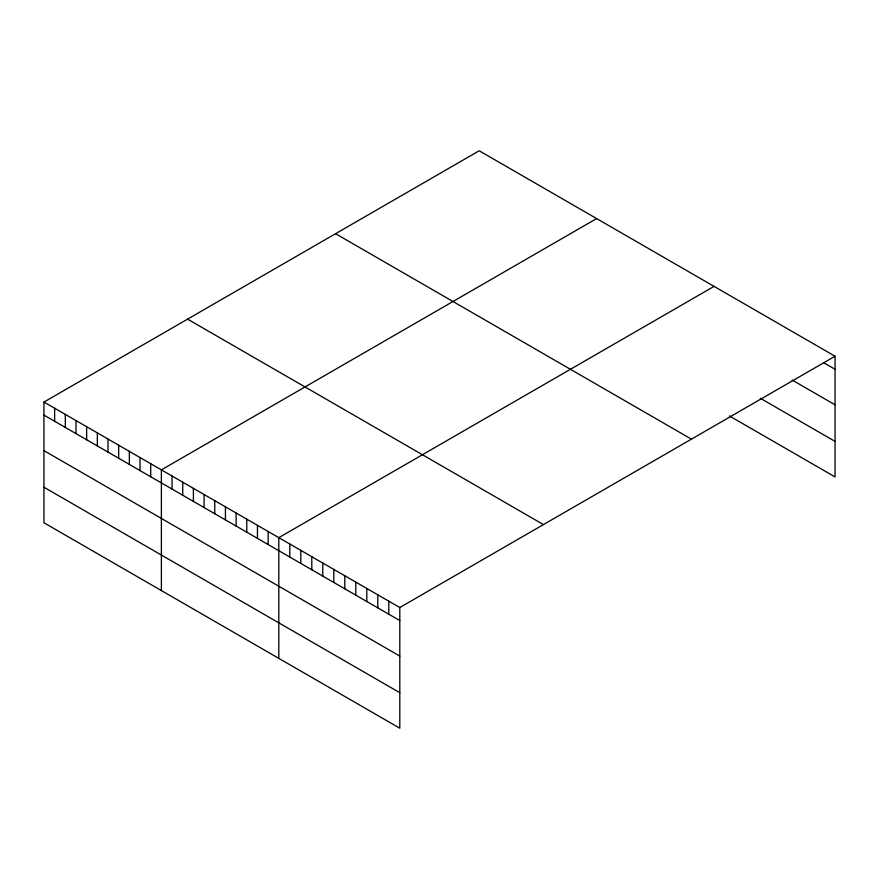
<?xml version="1.0" encoding="UTF-8"?>
<svg xmlns="http://www.w3.org/2000/svg" width="879" height="879" viewBox="0 0 879 879"><rect width="100%" height="100%" fill="white"/><g stroke="black" fill="none" stroke-linecap="round" stroke-linejoin="round"><path stroke-width="1.32" d="M835.05 356.226L399.802 607.521L399.802 728.219L43.95 522.774L43.95 402.066L479.198 150.781L835.05 356.226L835.05 476.934L729.46 415.965M596.632 218.574L161.384 469.869L161.384 590.567M714.067 286.378L278.808 537.662L278.808 658.371M824.052 362.917L835.05 369.268M792.155 380.036L835.05 404.801M760.258 398.22L835.05 441.401M335.569 233.704L691.421 439.148M187.579 319.143L543.431 524.587M43.95 402.066L399.802 607.521M43.95 415.108L399.802 620.563M43.95 450.641L399.802 656.086M43.95 487.241L399.802 692.696M388.804 601.17L388.804 614.212M377.805 594.819L377.805 607.861M366.796 588.469L366.796 601.511M355.797 582.118L355.797 595.16M344.799 575.767L344.799 588.809M333.8 569.416L333.8 582.458M322.802 563.065L322.802 576.108M311.803 556.715L311.803 569.757M300.805 550.364L300.805 563.406M289.806 544.013L289.806 557.055M268.139 531.498L268.139 544.54M257.459 525.334L257.459 538.377M246.779 519.17L246.779 532.213M236.11 513.006L236.11 526.06M225.431 506.842L225.431 519.896M214.762 500.678L214.762 513.732M204.082 494.525L204.082 507.568M193.402 488.361L193.402 501.404M182.733 482.197L182.733 495.24M172.053 476.033L172.053 489.076M150.705 463.705L150.705 476.748M140.025 457.541L140.025 470.584M129.356 451.377L129.356 464.42M118.676 445.213L118.676 458.256M108.007 439.05L108.007 452.092M97.327 432.886L97.327 445.928M86.647 426.722L86.647 439.764M75.979 420.558L75.979 433.6M65.299 414.394L65.299 427.436M54.63 408.23L54.63 421.272"/></g></svg>
